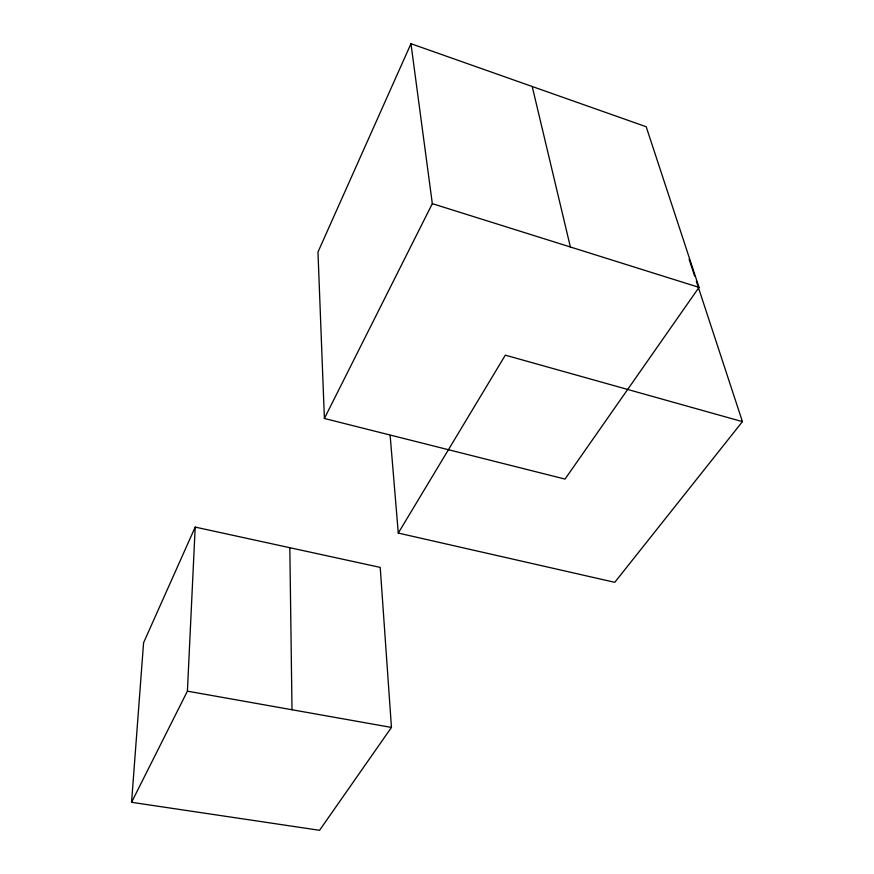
<?xml version="1.0" encoding="UTF-8"?>
<svg xmlns="http://www.w3.org/2000/svg" width="874" height="874" viewBox="0 0 874 874"><rect width="100%" height="100%" fill="white"/><g stroke="black" fill="none" stroke-linecap="round" stroke-linejoin="round"><path stroke-width="1.31" d="M131.57 802.299L187.407 691.159L195.197 527.098L380.223 567.39L391.454 727.43L319.556 830.3L131.57 802.299L143.576 642.772L195.197 527.098M410.966 43.7L317.972 252.051L324.396 418.471L565.03 479.083L699.014 287.371L646.192 126.741L410.966 43.7L432.324 203.653L324.396 418.471M398.282 533.074L505.314 355.161L742.43 421.629L614.772 582.324L398.282 533.074L390.143 435.405M187.407 691.159L391.454 727.43M432.324 203.653L699.014 287.371M689.127 259.272L694.622 276.031M696.316 281.177L742.43 421.629M532.211 86.504L570.383 246.992M289.829 547.703L292.003 709.754"/></g></svg>
